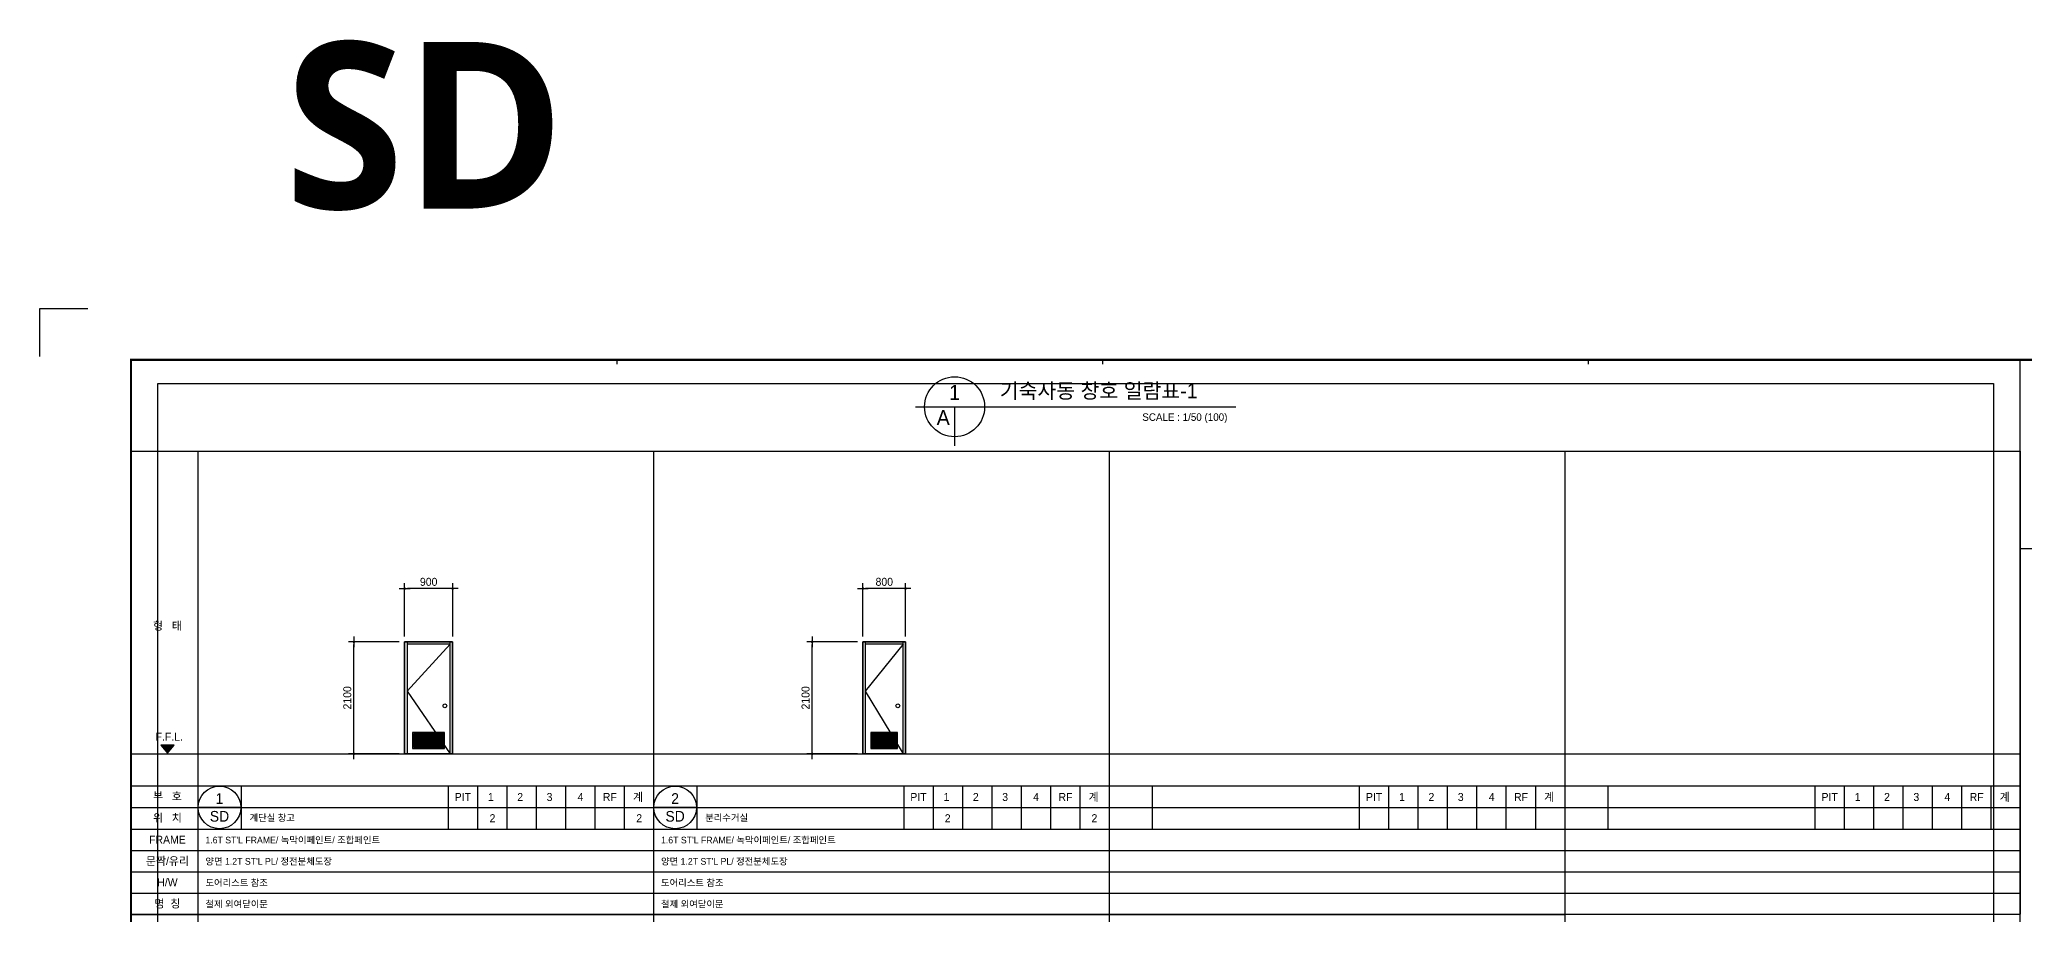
# Model space of a CAD drawing. Extents: x -25535497 to -25216507, y 8041684 to 8103002.
# Drawn here: x -25489791 to -25452591, y 8076208 to 8092612 of the extents above; entities that cross this region are included whole.
import ezdxf
from ezdxf.enums import TextEntityAlignment as Align

# ---------------------------------------------------------------- set-up
doc = ezdxf.new("R2010")
doc.units = 0
doc.header["$MEASUREMENT"] = 0
doc.linetypes.add('DASHDOT', pattern=[22, 20, -1, 0, -1])
doc.layers.get('Defpoints').update_dxf_attribs({"color": 45})
for name, color, linetype in [('0_form', 8, 'Continuous'), ('0_SYM', 7, 'Continuous'), ('A-03-TEXT', 3, 'Continuous'), ('A_WID', 4, 'Continuous'), ('AA-XXXX-SYM1', 7, 'Continuous'), ('DIM', 7, 'Continuous'), ('EL5', 9, 'Continuous'), ('FIN', 6, 'Continuous'), ('KMS_SHEET$0$form', 7, 'Continuous'), ('SYM', 7, 'Continuous'), ('T-M', 7, 'Continuous'), ('text', 7, 'Continuous'), ('창호', 7, 'Continuous')]:
    doc.layers.add(name, color=color, linetype=linetype)
doc.styles.add('songdoh', font='')
doc.styles.get("Standard").update_dxf_attribs({"font": 'malgunbd.ttf'})
doc.styles.add('돋움', font='')
doc.styles.add('을지로 돋움', font='')
doc.styles.get('songdoh').set_extended_font_data('Dotum')
doc.styles.get('돋움').set_extended_font_data('Dotum')
doc.styles.get('을지로 돋움').set_extended_font_data('Dotum')
doc.dimstyles.new('DONGWOO', dxfattribs={"dimscale": 300, "dimtxt": 3, "dimasz": 1, "dimexe": 2, "dimexo": 2, "dimgap": 1, "dimtad": 1, "dimdec": 0, "dimzin": 11, "dimdsep": 46, "dimtxsty": 'songdoh', "dimblk": 'DOT-6', "dimcen": 2, "dimdle": 2, "dimclrd": 256, "dimclre": 256, "dimclrt": 3, "dimadec": 0, "dimazin": 0, "dimtfac": 1, "dimtdec": 0, "dimtix": 1, "dimtmove": 2, "dimatfit": 3, "dimldrblk": 'DOT', "dimfxl": 2, "dimtolj": 1, "dimtzin": 11, "dimarcsym": 0})

# ---------------------------------------------------------------- blocks, each defined once
blk = doc.blocks.new('KMS_SHEET$0$김천 도면폼(XR)')
at = {"color": 55}
for p, q in [((22686, 58666), (22686, 58504)), ((40870, 58666), (40870, 58504)), ((59055, 58666), (59055, 58504))]:
    blk.add_line(p, q, dxfattribs=at)
at = {"color": 1}
blk.add_line((75242, 10507), (75242, 58666), dxfattribs=at)
at = {"color": 2, "const_width": 79.9}
blk.add_lwpolyline([(83232, 3182), (4501, 3182), (4501, 58666), (83232, 58666)], close=True, dxfattribs=at)
at = {"layer": 'Defpoints'}
blk.add_lwpolyline([(1080, 58791), (1080, 60589), (2878, 60589)], dxfattribs=at)
at = {"layer": 'Defpoints', "ltscale": 2}
blk.add_lwpolyline([(5500, 57780), (74243, 57780), (74243, 4293), (5500, 4293)], close=True, dxfattribs=at)
at = {"layer": 'KMS_SHEET$0$form', "color": 1}
blk.add_lwpolyline([(83232, 51588), (75242, 51588)], dxfattribs=at)
blk = doc.blocks.new('KMS_SHEET', base_point=(2746843.44, 1131951.81))
at = {"xscale": 0.0100119047570738, "yscale": 0.0100119047570738, "zscale": 0.0100119047570738}
blk.add_blockref('KMS_SHEET$0$김천 도면폼(XR)', (2746832.63, 1131939.2), dxfattribs=at)
blk = doc.blocks.new('창호부호')
at = {"layer": '0_form', "color": 3}
for p, q in [((0, 278), (1252, 278)), ((0, 278), (0, -8410)), ((0, -8410), (1252, -8410))]:
    blk.add_line(p, q, dxfattribs=at)
at = {"layer": '0_form', "color": 7}
for p, q in [((1252, 278), (1252, -8410)), ((0, -6000), (1252, -6000)), ((0, -6405), (1252, -6405)), ((0, -6810), (1252, -6810)), ((0, -7210), (1252, -7210)), ((0, -7610), (1252, -7610)), ((0, -8010), (1252, -8010))]:
    blk.add_line(p, q, dxfattribs=at)
at = {"layer": '0_form', "color": 1, "linetype": 'DASHDOT'}
blk.add_line((0, -5400), (1252, -5400), dxfattribs=at)
at = {"layer": '0_form', "color": 2}
blk.add_lwpolyline([(682, -5390), (807, -5240), (557, -5240)], close=True, dxfattribs=at)
blk.add_solid([(682, -5390), (557, -5240), (807, -5240)], dxfattribs=at)
at = {"layer": '0_form', "color": 2, "style": '돋움'}
for s, p in [('형   태', (682, -3000)), ('F.F.L.', (716, -5079)), ('부   호', (682, -6197)), ('위   치', (682, -6602)), ('FRAME', (682, -7010)), ('문짝/유리', (682, -7410)), ('H/W', (682, -7810)), ('명  칭', (682, -8210))]:
    blk.add_text(s, height=150, dxfattribs=at).set_placement(p, align=Align.MIDDLE_CENTER)
blk = doc.blocks.new('창호표')
at = {"layer": '0_form', "color": 3}
for p, q in [((0, 278), (8540, 278)), ((0, -6000), (8540, -6000)), ((0, -8410), (8540, -8410))]:
    blk.add_line(p, q, dxfattribs=at)
at = {"layer": '0_form', "color": 7}
for p, q in [((0, 278), (0, -8410)), ((8540, 278), (8540, -8410)), ((4690, -6000), (4690, -6810)), ((5240, -6000), (5240, -6810)), ((5790, -6000), (5790, -6810)), ((6340, -6000), (6340, -6810)), ((6890, -6000), (6890, -6810)), ((7440, -6000), (7440, -6810)), ((7990, -6000), (7990, -6810)), ((0, -6405), (8540, -6405)), ((0, -6810), (8540, -6810)), ((0, -7210), (8540, -7210)), ((0, -7610), (8540, -7610)), ((0, -8010), (8540, -8010))]:
    blk.add_line(p, q, dxfattribs=at)
at = {"layer": '0_form', "color": 1, "linetype": 'DASHDOT'}
blk.add_line((0, -5400), (8540, -5400), dxfattribs=at)
at = {"layer": '0_form'}
blk.add_line((810, -6000), (810, -6810), dxfattribs=at)
at = {"layer": '0_form', "color": 3, "style": '돋움'}
for s, p in [('PIT', (4967, -6284)), ('4', (7172, -6284)), ('RF', (7722, -6284))]:
    blk.add_text(s, height=150, dxfattribs=at).set_placement(p, align=Align.CENTER)
for s, p in [('1', (5437, -6284)), ('2', (5987, -6284)), ('3', (6537, -6284)), ('계', (8155, -6284))]:
    blk.add_text(s, height=150, dxfattribs=at).set_placement(p)
blk = doc.blocks.new('DOOR')
at = {"color": 0}
blk.add_line((-44282, 44513), (-45482, 44513), dxfattribs=at)
at = {"color": 0, "linetype": 'Continuous'}
blk.add_circle((-44882, 44513), 600, dxfattribs=at)
at = {"layer": 'Defpoints', "style": '돋움', "width": 0.8}
blk.add_attdef('크기', text='', height=169, dxfattribs=at).set_placement((-44882, 44513), align=Align.MIDDLE_CENTER)
at = {"layer": 'SYM', "color": 3, "style": 'songdoh'}
for tag, p in [('번호', (-44882, 44763)), ('종류', (-44882, 44263))]:
    blk.add_attdef(tag, text='', height=300, dxfattribs=at).set_placement(p, align=Align.MIDDLE_CENTER)
blk = doc.blocks.new('_Dot')
at = {"color": 0, "linetype": 'ByBlock', "lineweight": -2}
blk.add_line((-0.5, 0), (-1, 0), dxfattribs=at)
at = {"color": 0, "linetype": 'ByBlock', "const_width": 0.5}
blk.add_lwpolyline([(-0.25, 0, 1), (0.25, 0, 1)], format="xyb", close=True, dxfattribs=at)
blk = doc.blocks.new('DOT-6')
at = {"layer": 'DIM', "color": 7, "ltscale": 0.5}
blk.add_line((2, 0), (-2, 0), dxfattribs=at)
at = {"layer": 'DIM', "color": 7, "ltscale": 0.5, "xscale": 0.9680000000043946, "yscale": 0.9680000000043946, "zscale": 0.9680000000043946}
blk.add_blockref('_Dot', (0, 0), dxfattribs=at)
blk = doc.blocks.new('*D42')
at = {"layer": 'Defpoints', "color": 0, "linetype": 'Continuous'}
for p in [(-25483900, 8081318), (-25482950, 8081318), (-25482950, 8079218)]:
    blk.add_point(p, dxfattribs=at)
at = {"layer": 'DIM', "linetype": 'Continuous', "lineweight": -2}
for p, q in [((-25483050, 8081318), (-25484000, 8081318)), ((-25483900, 8079268), (-25483900, 8081268)), ((-25483050, 8079218), (-25484000, 8079218))]:
    blk.add_line(p, q, dxfattribs=at)
at = {"layer": 'DIM', "linetype": 'Continuous', "lineweight": -2, "xscale": 50, "yscale": 50, "zscale": 50}
for p, rotation in [((-25483900, 8081318), 90), ((-25483900, 8079218), 270)]:
    blk.add_blockref('DOT-6', p, dxfattribs=dict(at, rotation=rotation))
at = {"layer": 'DIM', "color": 3, "linetype": 'Continuous', "insert": (-25484025, 8080268), "char_height": 150, "attachment_point": 5, "rotation": 90, "style": 'songdoh'}
blk.add_mtext('\\A1;2100', dxfattribs=at)
blk = doc.blocks.new('*D43')
at = {"layer": 'Defpoints', "color": 0, "linetype": 'Continuous'}
for p in [(-25482950, 8082318), (-25482950, 8081318), (-25482050, 8081318)]:
    blk.add_point(p, dxfattribs=at)
at = {"layer": 'DIM', "linetype": 'Continuous', "lineweight": -2}
for p, q in [((-25482950, 8081418), (-25482950, 8082418)), ((-25482100, 8082318), (-25482900, 8082318)), ((-25482050, 8081418), (-25482050, 8082418))]:
    blk.add_line(p, q, dxfattribs=at)
at = {"layer": 'DIM', "linetype": 'Continuous', "lineweight": -2, "xscale": 50, "yscale": 50, "zscale": 50, "rotation": 180}
blk.add_blockref('DOT-6', (-25482950, 8082318), dxfattribs=at)
at = {"layer": 'DIM', "linetype": 'Continuous', "lineweight": -2, "xscale": 50, "yscale": 50, "zscale": 50}
blk.add_blockref('DOT-6', (-25482050, 8082318), dxfattribs=at)
at = {"layer": 'DIM', "color": 3, "linetype": 'Continuous', "insert": (-25482500, 8082443), "char_height": 150, "attachment_point": 5, "style": 'songdoh'}
blk.add_mtext('\\A1;900', dxfattribs=at)
blk = doc.blocks.new('*D44')
at = {"layer": 'Defpoints', "color": 0, "linetype": 'Continuous'}
for p in [(-25475310, 8081318), (-25474360, 8081318), (-25474360, 8079218)]:
    blk.add_point(p, dxfattribs=at)
at = {"layer": 'DIM', "linetype": 'Continuous', "lineweight": -2}
for p, q in [((-25474460, 8081318), (-25475410, 8081318)), ((-25475310, 8079268), (-25475310, 8081268)), ((-25474460, 8079218), (-25475410, 8079218))]:
    blk.add_line(p, q, dxfattribs=at)
at = {"layer": 'DIM', "linetype": 'Continuous', "lineweight": -2, "xscale": 50, "yscale": 50, "zscale": 50}
for p, rotation in [((-25475310, 8081318), 90), ((-25475310, 8079218), 270)]:
    blk.add_blockref('DOT-6', p, dxfattribs=dict(at, rotation=rotation))
at = {"layer": 'DIM', "color": 3, "linetype": 'Continuous', "insert": (-25475435, 8080268), "char_height": 150, "attachment_point": 5, "rotation": 90, "style": 'songdoh'}
blk.add_mtext('\\A1;2100', dxfattribs=at)
blk = doc.blocks.new('*D45')
at = {"layer": 'Defpoints', "color": 0, "linetype": 'Continuous'}
for p in [(-25474360, 8082318), (-25474360, 8081318), (-25473560, 8081318)]:
    blk.add_point(p, dxfattribs=at)
at = {"layer": 'DIM', "linetype": 'Continuous', "lineweight": -2}
for p, q in [((-25474360, 8081418), (-25474360, 8082418)), ((-25473610, 8082318), (-25474310, 8082318)), ((-25473560, 8081418), (-25473560, 8082418))]:
    blk.add_line(p, q, dxfattribs=at)
at = {"layer": 'DIM', "linetype": 'Continuous', "lineweight": -2, "xscale": 50, "yscale": 50, "zscale": 50, "rotation": 180}
blk.add_blockref('DOT-6', (-25474360, 8082318), dxfattribs=at)
at = {"layer": 'DIM', "linetype": 'Continuous', "lineweight": -2, "xscale": 50, "yscale": 50, "zscale": 50}
blk.add_blockref('DOT-6', (-25473560, 8082318), dxfattribs=at)
at = {"layer": 'DIM', "color": 3, "linetype": 'Continuous', "insert": (-25473960, 8082443), "char_height": 150, "attachment_point": 5, "style": 'songdoh'}
blk.add_mtext('\\A1;800', dxfattribs=at)

msp = doc.modelspace()

# ---------------------------------------------------------------- linework, layer by layer
at = {"ltscale": 4}
for points in [[(-25482950.3, 8081317.7), (-25482050.3, 8081317.7), (-25482050.3, 8079217.7), (-25482950.3, 8079217.7)], [(-25474360.3, 8081317.7), (-25473560.3, 8081317.7), (-25473560.3, 8079217.7), (-25474360.3, 8079217.7)]]:
    msp.add_lwpolyline(points, close=True, dxfattribs=at)
at = {"layer": 'A_WID', "linetype": 'Continuous'}
for p, q in [((-25482050.3, 8081317.7), (-25482950.3, 8081317.7)), ((-25482950.3, 8081317.7), (-25482950.3, 8079217.7)), ((-25482050.3, 8079217.7), (-25482050.3, 8081317.7)), ((-25473560.3, 8081317.7), (-25474360.3, 8081317.7)), ((-25474360.3, 8081317.7), (-25474360.3, 8079217.7)), ((-25473560.3, 8079217.7), (-25473560.3, 8081317.7)), ((-25482950.3, 8079217.7), (-25482050.3, 8079217.7)), ((-25482905.3, 8079217.7), (-25482095.3, 8079217.7)), ((-25474360.3, 8079217.7), (-25473560.3, 8079217.7)), ((-25474315.3, 8079217.7), (-25473605.3, 8079217.7))]:
    msp.add_line(p, q, dxfattribs=at)
at = {"layer": 'A_WID'}
for p, q in [((-25482905.3, 8081317.7), (-25482905.3, 8079217.7)), ((-25482095.3, 8081272.7), (-25482905.3, 8081272.7)), ((-25482095.3, 8079217.7), (-25482095.3, 8081317.7)), ((-25474315.3, 8081317.7), (-25474315.3, 8079217.7)), ((-25473605.3, 8081272.7), (-25474315.3, 8081272.7)), ((-25473605.3, 8079217.7), (-25473605.3, 8081317.7))]:
    msp.add_line(p, q, dxfattribs=at)
at = {"layer": 'A_WID', "color": 8}
for points in [[(-25482095.3, 8081272.7), (-25482905.3, 8080395.2), (-25482095.3, 8079217.7)], [(-25473605.3, 8081272.7), (-25474315.3, 8080395.2), (-25473605.3, 8079217.7)]]:
    msp.add_lwpolyline(points, dxfattribs=at)
at = {"layer": 'A_WID'}
for centre in [(-25482195.3, 8080117.7), (-25473705.3, 8080117.7)]:
    msp.add_circle(centre, 35, dxfattribs=at)
at = {"layer": 'AA-XXXX-SYM1', "linetype": 'Continuous'}
for p, q in [((-25473372.5, 8085727.1), (-25467372.5, 8085727.1)), ((-25472641.2, 8085727.1), (-25472641.2, 8084995.8))]:
    msp.add_line(p, q, dxfattribs=at)
msp.add_ellipse((-25472641.2, 8085727.1), major_axis=(0.8, 562.5), ratio=1, start_param=-1.5693867, end_param=4.7137986, dxfattribs=at)
at = {"layer": 'EL5'}
for p, q in [((-25482780.3, 8079577.7), (-25482220.3, 8079577.7)), ((-25482780.3, 8079567.7), (-25482220.3, 8079567.7)), ((-25474190.3, 8079577.7), (-25473730.3, 8079577.7)), ((-25474190.3, 8079567.7), (-25473730.3, 8079567.7)), ((-25482780.3, 8079547.7), (-25482220.3, 8079547.7)), ((-25482780.3, 8079537.7), (-25482220.3, 8079537.7)), ((-25482780.3, 8079517.7), (-25482220.3, 8079517.7)), ((-25482780.3, 8079507.7), (-25482220.3, 8079507.7)), ((-25482780.3, 8079487.7), (-25482220.3, 8079487.7)), ((-25482780.3, 8079477.7), (-25482220.3, 8079477.7)), ((-25482780.3, 8079457.7), (-25482220.3, 8079457.7)), ((-25482780.3, 8079447.7), (-25482220.3, 8079447.7)), ((-25482780.3, 8079427.7), (-25482220.3, 8079427.7)), ((-25482780.3, 8079417.7), (-25482220.3, 8079417.7)), ((-25482780.3, 8079397.7), (-25482220.3, 8079397.7)), ((-25482780.3, 8079387.7), (-25482220.3, 8079387.7)), ((-25482780.3, 8079367.7), (-25482220.3, 8079367.7)), ((-25482780.3, 8079357.7), (-25482220.3, 8079357.7)), ((-25474190.3, 8079547.7), (-25473730.3, 8079547.7)), ((-25474190.3, 8079537.7), (-25473730.3, 8079537.7)), ((-25474190.3, 8079517.7), (-25473730.3, 8079517.7)), ((-25474190.3, 8079507.7), (-25473730.3, 8079507.7)), ((-25474190.3, 8079487.7), (-25473730.3, 8079487.7)), ((-25474190.3, 8079477.7), (-25473730.3, 8079477.7)), ((-25474190.3, 8079457.7), (-25473730.3, 8079457.7)), ((-25474190.3, 8079447.7), (-25473730.3, 8079447.7)), ((-25474190.3, 8079427.7), (-25473730.3, 8079427.7)), ((-25474190.3, 8079417.7), (-25473730.3, 8079417.7)), ((-25474190.3, 8079397.7), (-25473730.3, 8079397.7)), ((-25474190.3, 8079387.7), (-25473730.3, 8079387.7)), ((-25474190.3, 8079367.7), (-25473730.3, 8079367.7)), ((-25474190.3, 8079357.7), (-25473730.3, 8079357.7))]:
    msp.add_line(p, q, dxfattribs=at)
at = {"layer": '창호', "color": 0}
for points in [[(-25482800.3, 8079317.7), (-25482200.3, 8079317.7), (-25482200.3, 8079617.7), (-25482800.3, 8079617.7)], [(-25482780.3, 8079337.7), (-25482220.3, 8079337.7), (-25482220.3, 8079597.7), (-25482780.3, 8079597.7)], [(-25474210.3, 8079317.7), (-25473710.3, 8079317.7), (-25473710.3, 8079617.7), (-25474210.3, 8079617.7)], [(-25474190.3, 8079337.7), (-25473730.3, 8079337.7), (-25473730.3, 8079597.7), (-25474190.3, 8079597.7)]]:
    msp.add_lwpolyline(points, close=True, dxfattribs=at)

# ---------------------------------------------------------------- block references
at = {"layer": '0_form', "color": 7}
for name, p in [('창호부호', (-25488078.7, 8084617.7)), ('창호표', (-25486826.2, 8084617.7)), ('창호표', (-25478286.2, 8084617.7)), ('창호표', (-25469746.2, 8084617.7)), ('창호표', (-25461206.2, 8084617.7)), ('창호부호', (-25488078.7, 8075929.6)), ('창호표', (-25486826.2, 8075929.6)), ('창호표', (-25478286.2, 8075929.6)), ('창호표', (-25469746.2, 8075929.6))]:
    msp.add_blockref(name, p, dxfattribs=at)
at = {"layer": '0_SYM', "xscale": 0.6666666666666666, "yscale": 0.6666666666666666, "zscale": 0.6666666666666666}
for p, values in [((-25456499.6, 8048537.7), {'종류': 'SD', '번호': '1'}), ((-25447959.6, 8048537.7), {'종류': 'SD', '번호': '2'})]:
    msp.add_blockref('DOOR', p, dxfattribs=at).add_auto_attribs(values)
at = {"layer": 'FIN', "color": 5, "ltscale": 4, "xscale": 50, "yscale": 50, "zscale": 50}
msp.add_blockref('KMS_SHEET', (-25489791.2, 8057869), dxfattribs=at)

# ---------------------------------------------------------------- texts
at = {"layer": '0_form', "color": 3, "style": '돋움'}
for p in [(-25481303.8, 8078010.2), (-25478553.8, 8078010.2), (-25472771.2, 8078010.2), (-25470021.2, 8078010.2)]:
    msp.add_text('2', height=150, dxfattribs=at).set_placement(p, align=Align.MIDDLE_CENTER)
at = {"layer": 'A-03-TEXT', "linetype": 'ByBlock', "style": '을지로 돋움'}
for s, p in [('1', (-25472641.2, 8085996.9)), ('A', (-25472855.1, 8085524.6))]:
    msp.add_text(s, height=281.3, dxfattribs=at).set_placement(p, align=Align.MIDDLE_CENTER)
msp.add_text('기숙사동 창호 일람표-1', height=281.25, dxfattribs=at).set_placement((-25471794.4, 8085886.8))
msp.add_text('SCALE : 1/50 (100)', height=140.625, dxfattribs=at).set_placement((-25467528, 8085603.5), align=Align.TOP_RIGHT)
at = {"layer": 'T-M'}
msp.add_text('SD', height=3125, dxfattribs=at).set_placement((-25485201.5, 8089443))
at = {"layer": 'text', "style": '돋움'}
for s, p in [('계단실 창고', (-25485857.2, 8078019)), ('분리수거실', (-25477317.2, 8078019)), ("1.6T ST'L FRAME/ 녹막이페인트/ 조합페인트", (-25486685.2, 8077600.5)), ("1.6T ST'L FRAME/ 녹막이페인트/ 조합페인트", (-25478145.2, 8077600.5)), ("양면 1.2T ST'L PL/ 정전분체도장", (-25486685.2, 8077200.5)), ("양면 1.2T ST'L PL/ 정전분체도장", (-25478145.2, 8077200.5)), ('도어리스트 참조', (-25486685.2, 8076800.5)), ('도어리스트 참조', (-25478145.2, 8076800.5)), ('철제 외여닫이문', (-25486685.2, 8076400.5)), ('철제 외여닫이문', (-25478145.2, 8076400.5))]:
    msp.add_text(s, height=125, dxfattribs=at).set_placement(p, align=Align.MIDDLE_LEFT)

# ---------------------------------------------------------------- dimensions: what is measured, and where the dimension line sits
at = {"layer": 'DIM', "linetype": 'Continuous'}
for base, p1, p2, angle, picture, middle in [((-25482950.3, 8082317.6), (-25482050.3, 8081317.7), (-25482950.3, 8081317.6), 180, '*D43', (-25482500.3, 8082442.7)), ((-25474360.3, 8082317.6), (-25473560.3, 8081317.7), (-25474360.3, 8081317.6), 180, '*D45', (-25473960.3, 8082442.7)), ((-25483900.3, 8081317.7), (-25482950.3, 8079217.7), (-25482950.3, 8081317.7), 90, '*D42', (-25484025.4, 8080267.7)), ((-25475310.3, 8081317.7), (-25474360.3, 8079217.7), (-25474360.3, 8081317.7), 90, '*D44', (-25475435.4, 8080267.7))]:
    dim = msp.add_linear_dim(base=base, p1=p1, p2=p2, angle=angle, dimstyle='DONGWOO', override={"dimscale": 50}, dxfattribs=at)
    dim.commit()
    dim.dimension.update_dxf_attribs({"geometry": picture, "text_midpoint": middle})

doc.saveas('drawing.dxf')
